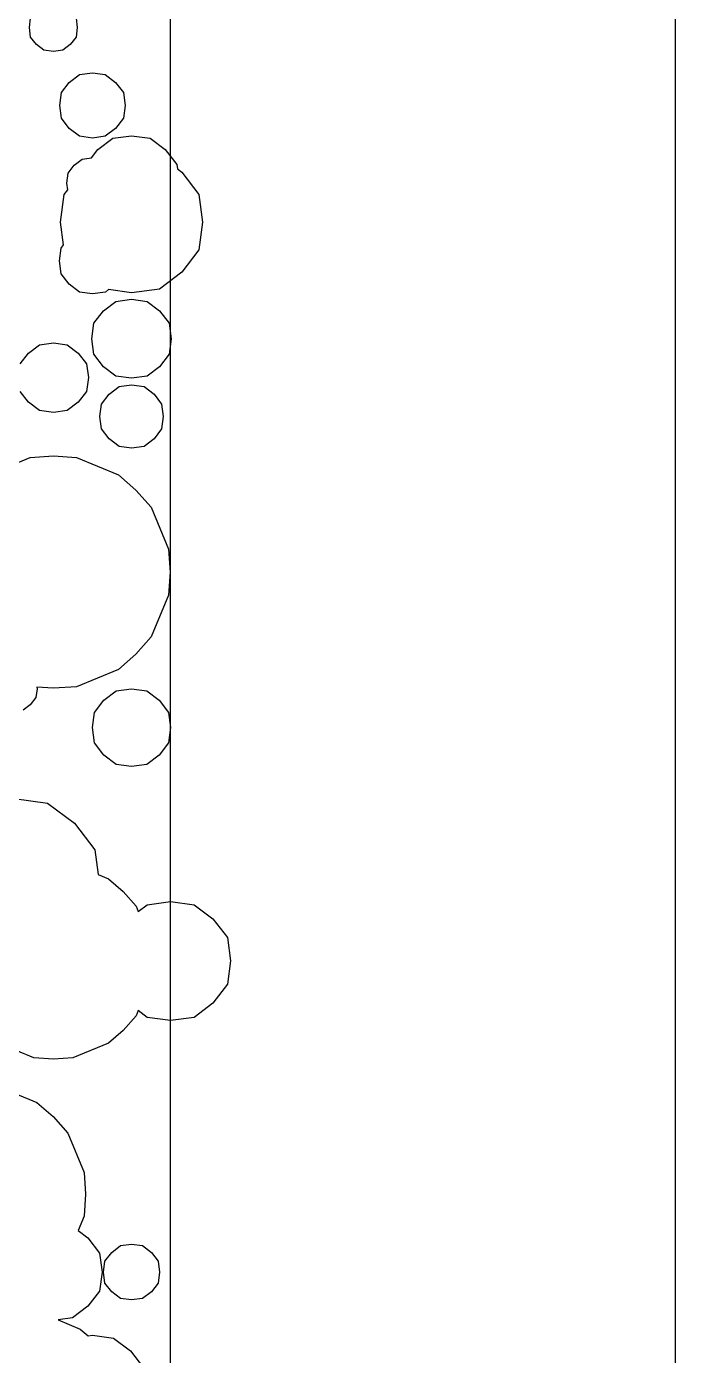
# Model space of a CAD drawing. Extents: x 58 to 158, y 90 to 190.
# Drawn here: x 145.09 to 157.95, y 142.17 to 168.48 of the extents above; entities that cross this region are included whole.
import ezdxf

# ---------------------------------------------------------------- set-up
doc = ezdxf.new("R2010")
doc.units = 0
doc.layers.get('0').update_dxf_attribs({"linetype": 'CONTINUOUS'})

msp = doc.modelspace()

# ---------------------------------------------------------------- linework, layer by layer
at = {"color": 7}
for p, q in [((157.951, 89.7008), (157.951, 189.701)), ((147.95, 100.7), (147.95, 177.701))]:
    msp.add_line(p, q, dxfattribs=at)
at = {"color": 15}
for p, q in [((145.15, 168.46), (145.175, 168.646)), ((145.175, 168.275), (145.15, 168.46)), ((146.075, 168.646), (146.1, 168.46)), ((146.1, 168.46), (146.075, 168.275)), ((145.289, 168.126), (145.175, 168.275)), ((146.075, 168.275), (145.96, 168.126)), ((145.438, 168.013), (145.289, 168.126)), ((145.626, 167.989), (145.438, 168.013)), ((145.812, 168.013), (145.626, 167.989)), ((145.96, 168.126), (145.812, 168.013)), ((146.618, 162.854), (146.866, 163.041)), ((146.866, 163.041), (147.175, 163.082)), ((147.175, 163.082), (147.484, 163.041)), ((147.484, 163.041), (147.731, 162.854)), ((146.388, 162.3), (146.429, 162.607)), ((146.429, 162.607), (146.618, 162.854)), ((147.731, 162.854), (147.921, 162.607)), ((147.921, 162.607), (147.963, 162.3)), ((146.429, 161.992), (146.388, 162.3)), ((147.963, 162.3), (147.921, 161.992)), ((146.618, 161.747), (146.429, 161.992)), ((147.921, 161.992), (147.731, 161.747)), ((146.866, 161.558), (146.618, 161.747)), ((147.175, 161.519), (146.866, 161.558)), ((147.484, 161.558), (147.175, 161.519)), ((147.731, 161.747), (147.484, 161.558)), ((146.648, 144.037), (146.782, 144.21)), ((146.782, 144.21), (146.957, 144.344)), ((146.957, 144.344), (147.175, 144.373)), ((147.175, 144.373), (147.394, 144.344)), ((147.394, 144.344), (147.569, 144.21)), ((147.569, 144.21), (147.702, 144.037)), ((146.619, 143.82), (146.648, 144.037)), ((147.702, 144.037), (147.731, 143.82)), ((146.648, 143.603), (146.619, 143.82)), ((147.731, 143.82), (147.702, 143.603)), ((146.782, 143.429), (146.648, 143.603)), ((146.957, 143.297), (146.782, 143.429)), ((147.569, 143.429), (147.394, 143.297)), ((147.702, 143.603), (147.569, 143.429)), ((147.175, 143.268), (146.957, 143.297)), ((147.394, 143.297), (147.175, 143.268))]:
    msp.add_line(p, q, dxfattribs=at)
at = {"color": 9}
for p, q in [((145.784, 167.174), (145.941, 167.376)), ((145.941, 167.376), (146.145, 167.531)), ((146.145, 167.531), (146.4, 167.565)), ((146.4, 167.565), (146.655, 167.531)), ((146.655, 167.531), (146.859, 167.376)), ((146.859, 167.376), (147.016, 167.174)), ((145.751, 166.92), (145.784, 167.174)), ((147.016, 167.174), (147.049, 166.92)), ((145.784, 166.667), (145.751, 166.92)), ((147.049, 166.92), (147.016, 166.667)), ((145.941, 166.464), (145.784, 166.667)), ((147.016, 166.667), (146.859, 166.464)), ((146.145, 166.309), (145.941, 166.464)), ((146.4, 166.274), (146.145, 166.309)), ((146.655, 166.309), (146.4, 166.274)), ((146.859, 166.464), (146.655, 166.309))]:
    msp.add_line(p, q, dxfattribs=at)
at = {"color": 30}
for p, q in [((146.804, 166.271), (147.175, 166.32)), ((147.175, 166.32), (147.546, 166.271)), ((146.382, 165.884), (146.506, 166.045)), ((146.506, 166.045), (146.804, 166.271)), ((147.546, 166.271), (147.844, 166.045)), ((147.844, 166.045), (148.071, 165.749)), ((146.04, 165.738), (146.2, 165.859)), ((146.2, 165.859), (146.382, 165.884)), ((145.892, 165.38), (145.918, 165.578)), ((145.918, 165.578), (146.04, 165.738)), ((148.071, 165.749), (148.083, 165.665)), ((148.083, 165.665), (148.171, 165.599)), ((148.171, 165.599), (148.509, 165.159)), ((145.842, 165.159), (145.91, 165.246)), ((145.91, 165.246), (145.892, 165.38)), ((145.767, 164.609), (145.842, 165.159)), ((148.509, 165.159), (148.583, 164.609)), ((145.828, 164.159), (145.767, 164.609)), ((148.583, 164.609), (148.509, 164.061)), ((145.746, 163.841), (145.78, 164.095)), ((145.78, 164.095), (145.828, 164.159)), ((148.509, 164.061), (148.171, 163.622)), ((145.78, 163.584), (145.746, 163.841)), ((145.937, 163.38), (145.78, 163.584)), ((148.171, 163.622), (147.727, 163.285)), ((146.144, 163.223), (145.937, 163.38)), ((146.4, 163.19), (146.144, 163.223)), ((146.658, 163.223), (146.4, 163.19)), ((146.721, 163.273), (146.658, 163.223)), ((147.175, 163.212), (146.721, 163.273)), ((147.727, 163.285), (147.175, 163.212)), ((146.731, 161.201), (146.928, 161.352)), ((146.928, 161.352), (147.175, 161.385)), ((147.175, 161.385), (147.423, 161.352)), ((147.423, 161.352), (147.62, 161.201)), ((146.579, 161.006), (146.731, 161.201)), ((147.62, 161.201), (147.771, 161.006)), ((146.546, 160.76), (146.579, 161.006)), ((147.771, 161.006), (147.804, 160.76)), ((146.579, 160.515), (146.546, 160.76)), ((146.731, 160.318), (146.579, 160.515)), ((147.771, 160.515), (147.62, 160.318)), ((147.804, 160.76), (147.771, 160.515)), ((146.928, 160.168), (146.731, 160.318)), ((147.62, 160.318), (147.423, 160.168)), ((147.175, 160.135), (146.928, 160.168)), ((147.423, 160.168), (147.175, 160.135))]:
    msp.add_line(p, q, dxfattribs=at)
at = {"color": 102}
for p, q in [((145.135, 162.017), (145.353, 162.183)), ((145.353, 162.183), (145.626, 162.219)), ((145.626, 162.219), (145.897, 162.183)), ((145.897, 162.183), (146.115, 162.017)), ((144.968, 161.801), (145.135, 162.017)), ((146.115, 162.017), (146.281, 161.801)), ((146.281, 161.801), (146.319, 161.53)), ((146.319, 161.53), (146.281, 161.259)), ((145.135, 161.043), (144.968, 161.259)), ((145.353, 160.878), (145.135, 161.043)), ((146.115, 161.043), (145.897, 160.878)), ((146.281, 161.259), (146.115, 161.043)), ((145.626, 160.842), (145.353, 160.878)), ((145.897, 160.878), (145.626, 160.842)), ((144.85, 153.197), (145.513, 153.108)), ((145.513, 153.108), (146.043, 152.706)), ((146.043, 152.706), (146.448, 152.178)), ((146.448, 152.178), (146.514, 151.692)), ((146.514, 151.692), (146.717, 151.609)), ((146.717, 151.609), (147.009, 151.355)), ((147.009, 151.355), (147.264, 151.066)), ((147.264, 151.066), (147.308, 150.961)), ((147.308, 150.961), (147.484, 151.095)), ((147.484, 151.095), (147.95, 151.157)), ((147.95, 151.157), (148.415, 151.095)), ((148.415, 151.095), (148.788, 150.813)), ((148.788, 150.813), (149.073, 150.442)), ((149.073, 150.442), (149.135, 149.98)), ((149.135, 149.98), (149.073, 149.519)), ((149.073, 149.519), (148.788, 149.148)), ((147.308, 148.999), (147.264, 148.894)), ((147.484, 148.864), (147.308, 148.999)), ((148.788, 149.148), (148.415, 148.864)), ((147.264, 148.894), (147.009, 148.605)), ((147.95, 148.802), (147.484, 148.864)), ((148.415, 148.864), (147.95, 148.802)), ((147.009, 148.605), (146.717, 148.351)), ((145.238, 148.06), (144.533, 148.351)), ((146.717, 148.351), (146.012, 148.06)), ((145.626, 148.036), (145.238, 148.06)), ((146.012, 148.06), (145.626, 148.036))]:
    msp.add_line(p, q, dxfattribs=at)
at = {"color": 142}
for p, q in [((145.168, 159.949), (145.626, 159.979)), ((145.626, 159.979), (146.082, 159.949)), ((144.928, 159.85), (145.168, 159.949)), ((146.082, 159.949), (146.917, 159.606)), ((146.917, 159.606), (147.261, 159.305)), ((147.261, 159.305), (147.563, 158.963)), ((147.563, 158.963), (147.909, 158.134)), ((147.909, 158.134), (147.939, 157.681)), ((147.939, 157.681), (147.909, 157.226)), ((147.909, 157.226), (147.563, 156.396)), ((147.563, 156.396), (147.261, 156.054)), ((147.261, 156.054), (146.917, 155.754)), ((146.917, 155.754), (146.082, 155.411)), ((145.302, 155.37), (145.278, 155.195)), ((145.626, 155.381), (145.298, 155.403)), ((145.298, 155.403), (145.302, 155.37)), ((146.082, 155.411), (145.626, 155.381)), ((146.627, 155.145), (146.871, 155.33)), ((146.871, 155.33), (147.175, 155.371)), ((147.175, 155.371), (147.479, 155.33)), ((147.479, 155.33), (147.723, 155.145)), ((145.169, 155.053), (145.028, 154.945)), ((145.278, 155.195), (145.169, 155.053)), ((146.44, 154.903), (146.627, 155.145)), ((147.723, 155.145), (147.91, 154.903)), ((146.4, 154.601), (146.44, 154.903)), ((147.91, 154.903), (147.95, 154.601)), ((146.44, 154.298), (146.4, 154.601)), ((147.95, 154.601), (147.91, 154.298)), ((146.627, 154.055), (146.44, 154.298)), ((147.91, 154.298), (147.723, 154.055)), ((146.871, 153.87), (146.627, 154.055)), ((147.723, 154.055), (147.479, 153.87)), ((147.175, 153.829), (146.871, 153.87)), ((147.479, 153.87), (147.175, 153.829))]:
    msp.add_line(p, q, dxfattribs=at)
at = {"color": 213}
for p, q in [((144.508, 147.507), (145.298, 147.181)), ((145.298, 147.181), (145.623, 146.899)), ((145.623, 146.899), (145.91, 146.574)), ((145.91, 146.574), (146.236, 145.79)), ((146.236, 145.79), (146.265, 145.36)), ((146.265, 145.36), (146.236, 144.93)), ((146.236, 144.93), (146.116, 144.643)), ((146.116, 144.643), (146.308, 144.498)), ((146.308, 144.498), (146.539, 144.197)), ((146.539, 144.197), (146.59, 143.82)), ((146.59, 143.82), (146.539, 143.444)), ((146.539, 143.444), (146.308, 143.142)), ((146.308, 143.142), (146.003, 142.912)), ((146.003, 142.912), (145.718, 142.874)), ((145.718, 142.874), (146.159, 142.692)), ((146.159, 142.692), (146.315, 142.558)), ((146.315, 142.558), (146.4, 142.569)), ((146.4, 142.569), (146.819, 142.513)), ((146.819, 142.513), (147.154, 142.259)), ((147.154, 142.259), (147.41, 141.926))]:
    msp.add_line(p, q, dxfattribs=at)

doc.saveas('drawing.dxf')
